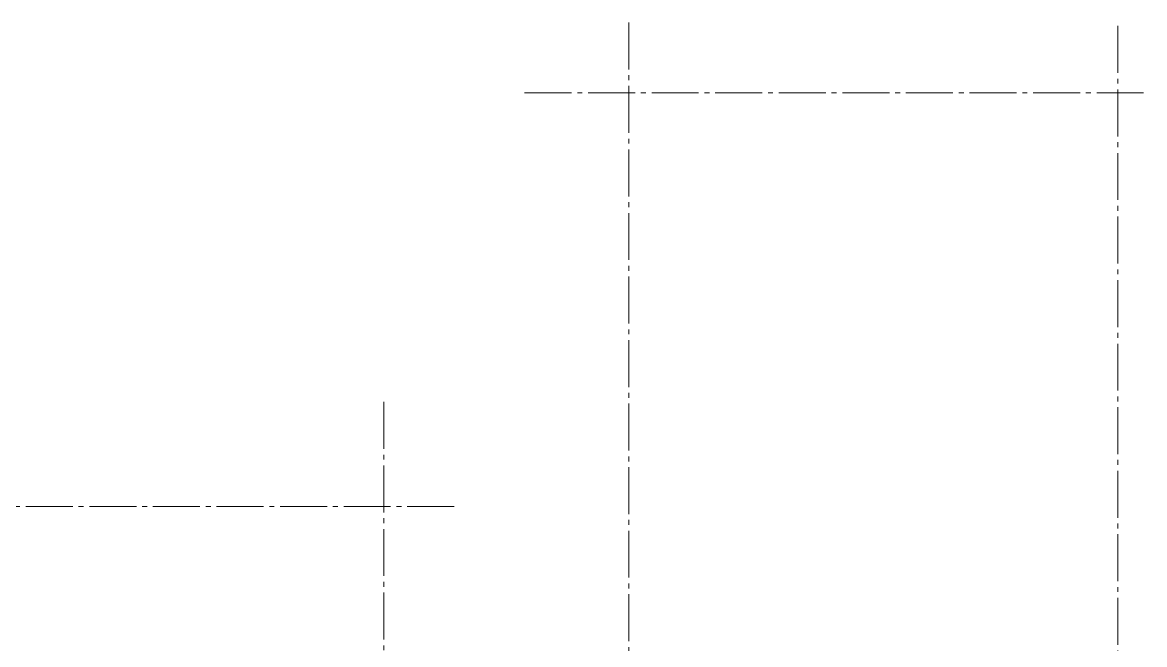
# Model space of a CAD drawing. Header units: millimetres. Extents: x 2924 to 6397, y 1567 to 1704.
# Drawn here: x 3206.92 to 3229.87, y 1591.35 to 1604.08 of the extents above; entities that cross this region are included whole.
import ezdxf

# ---------------------------------------------------------------- set-up
doc = ezdxf.new("R2010")
doc.units = ezdxf.units.MM
doc.linetypes.add('ACAD_ISO04W100', pattern=[30, 24, -3, 0, -3])
doc.layers.add('EJES', color=8, linetype='Continuous')

msp = doc.modelspace()

# ---------------------------------------------------------------- linework, layer by layer
at = {"layer": 'EJES', "color": 8, "linetype": 'ACAD_ISO04W100', "lineweight": 0, "ltscale": 0.04}
for p, q in [((3219.3265, 1604.0814), (3219.3265, 1571.6774)), ((3229.3265, 1604.0087), (3229.3265, 1571.6774)), ((3217.1913, 1602.6424), (3229.8703, 1602.6424))]:
    msp.add_line(p, q, dxfattribs=at)
for points in [[(3214.3143, 1596.3158), (3214.3143, 1583.6368)], [(3215.7533, 1594.1806), (3183.3493, 1594.1806)]]:
    msp.add_lwpolyline(points, dxfattribs=at)

doc.saveas('drawing.dxf')
